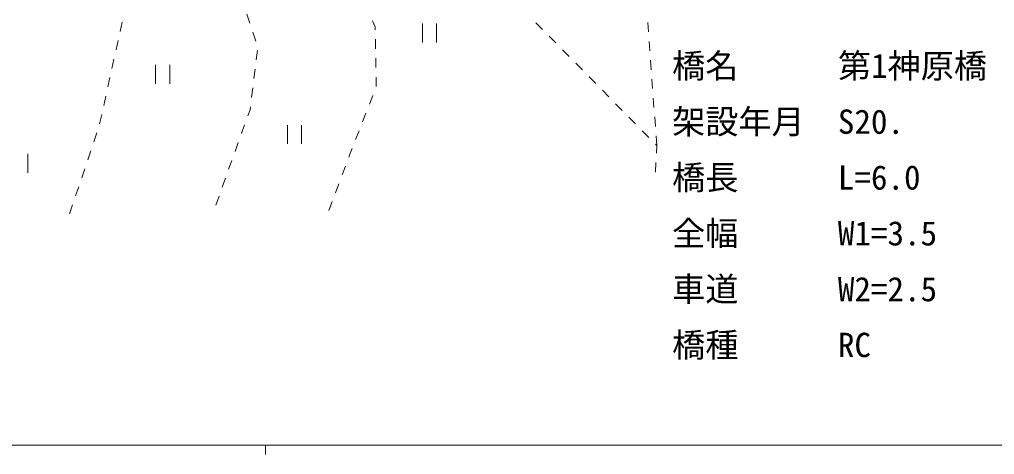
# Model space of a CAD drawing. Units: millimetres, scale not verified, with parts at other scales. Extents: x 40000 to 680000, y 20000 to 380000.
# Drawn here: x 242027 to 344943, y 204000 to 249907 of the extents above; entities that cross this region are included whole.
import ezdxf
from ezdxf.enums import TextEntityAlignment as Align

# ---------------------------------------------------------------- set-up
doc = ezdxf.new("R2010")
doc.units = ezdxf.units.MM
doc.header["$LTSCALE"] = 1000
for name, color, linetype, lineweight in [('M-BGD', 7, 'Continuous', 13), ('M-STR-HTXT', 7, 'Continuous', 13), ('M-TTL-BAND', 7, 'Continuous', 13)]:
    doc.layers.add(name, color=color, linetype=linetype, lineweight=lineweight)
doc.styles.add('ＭＳ ゴシック', font='')
doc.styles.get('ＭＳ ゴシック').set_extended_font_data('MS Gothic')

msp = doc.modelspace()

# ---------------------------------------------------------------- linework, layer by layer
at = {"layer": 'M-BGD'}
for p, q in [((266020, 250462), (266335, 249513)), ((252650, 248653), (252866, 249630)), ((279289, 249766), (279577, 249138)), ((279577, 249138), (279581, 248829)), ((284558, 249478), (284558, 247478)), ((286058, 249478), (286058, 247478)), ((296524, 249563), (297226, 248852)), ((308419, 248595), (308346, 249593)), ((266650, 248564), (266966, 247614)), ((297929, 248140), (298631, 247428)), ((252218, 246701), (252434, 247677)), ((279597, 247829), (279612, 246829)), ((308564, 246600), (308491, 247598)), ((267148, 246652), (267023, 245660)), ((299333, 246716), (300036, 246005)), ((251785, 244748), (252001, 245724)), ((256383, 245131), (256383, 243131)), ((257883, 245131), (257883, 243131)), ((279628, 245829), (279643, 244830)), ((300738, 245293), (301441, 244581)), ((308709, 244606), (308637, 245603)), ((266898, 244668), (266773, 243676)), ((251353, 242795), (251569, 243772)), ((279658, 243830), (279674, 242830)), ((302143, 243869), (302845, 243157)), ((308855, 242611), (308782, 243608)), ((266648, 242684), (266524, 241692)), ((279316, 241897), (278954, 240964)), ((303548, 242446), (304250, 241734)), ((250920, 240843), (251136, 241819)), ((304953, 241022), (305655, 240310)), ((309000, 240616), (308927, 241614)), ((250487, 238890), (250704, 239866)), ((266360, 240391), (266127, 239742)), ((266399, 240699), (266360, 240391)), ((278593, 240032), (278231, 239100)), ((265789, 238801), (265452, 237860)), ((270310, 238772), (270310, 236772)), ((271810, 238772), (271810, 236772)), ((306357, 239599), (307060, 238887)), ((309145, 238622), (309072, 239619)), ((249878, 236987), (250198, 237934)), ((277869, 238167), (277508, 237235)), ((307762, 238175), (308465, 237463)), ((265114, 236919), (264776, 235977)), ((309167, 236752), (309290, 236627)), ((309290, 236627), (309218, 237624)), ((242910, 235713), (242910, 233713)), ((249236, 235093), (249557, 236040)), ((276904, 235678), (276787, 235369)), ((277146, 236303), (276904, 235678)), ((309290, 236627), (309252, 235803)), ((264439, 235036), (264101, 234095)), ((309205, 234804), (309159, 233805)), ((248595, 233198), (248916, 234145)), ((276433, 234434), (276078, 233499)), ((263763, 233154), (263426, 232212)), ((247953, 231304), (248274, 232251)), ((275724, 232564), (275370, 231629)), ((263088, 231271), (262750, 230330)), ((275015, 230694), (274661, 229759)), ((247312, 229410), (247633, 230357))]:
    msp.add_line(p, q, dxfattribs=at)
at = {"layer": 'M-TTL-BAND'}
for p, q in [((40000, 205000), (579000, 205000)), ((268000, 205000), (268000, 204000))]:
    msp.add_line(p, q, dxfattribs=at)

# ---------------------------------------------------------------- texts
at = {"layer": 'M-STR-HTXT', "style": 'ＭＳ ゴシック'}
for s, p in [('橋名\u3000\u3000\u3000第1神原橋', (310910, 242964)), ('架設年月\u3000S20.', (310910, 237073)), ('橋長\u3000\u3000\u3000L=6.0', (310910, 231182)), ('全幅\u3000\u3000\u3000W1=3.5', (310910, 225291)), ('車道\u3000\u3000\u3000W2=2.5', (310910, 219400)), ('橋種\u3000\u3000\u3000RC', (310910, 213509))]:
    msp.add_text(s, height=2566, dxfattribs=at).set_placement(p, align=Align.BOTTOM_LEFT)

doc.saveas('drawing.dxf')
